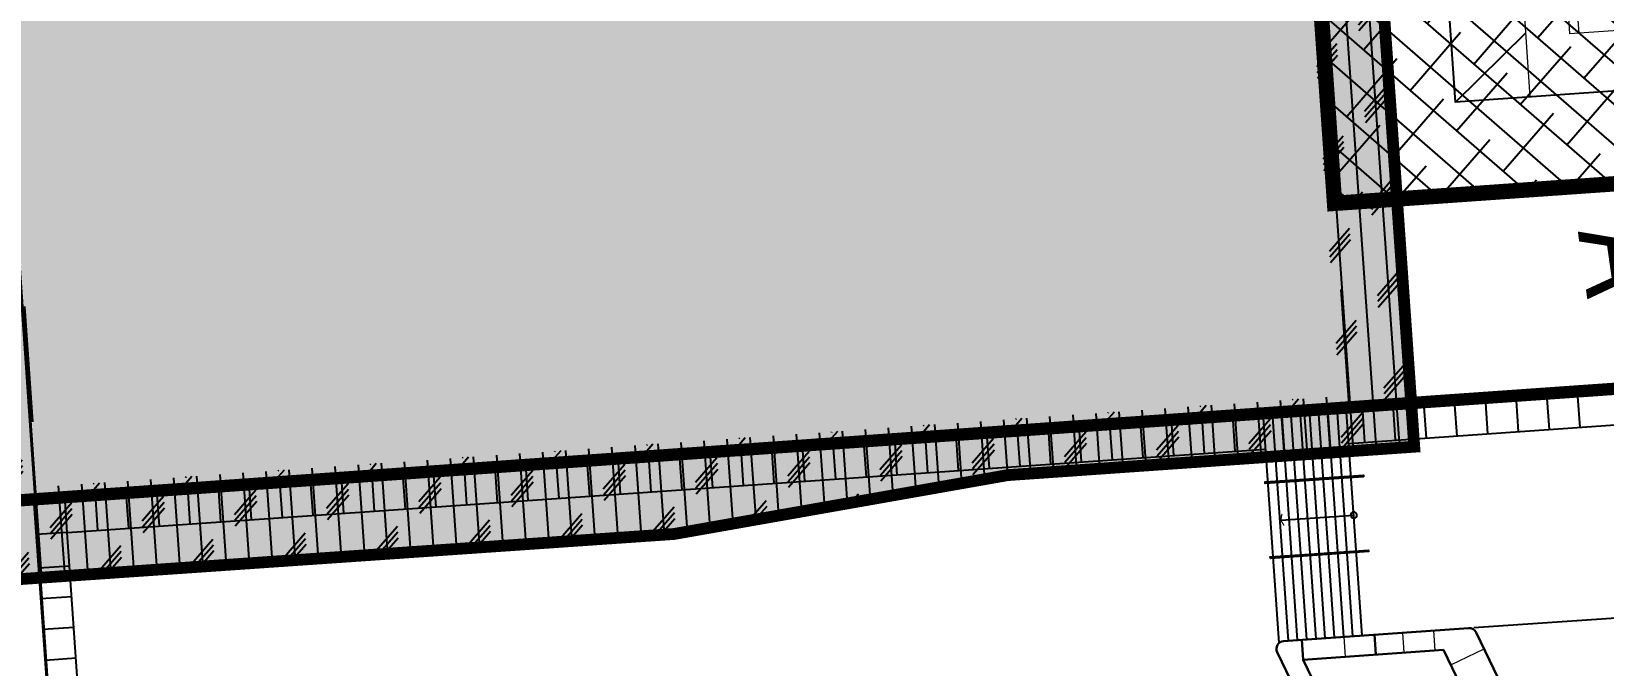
# Model space of a CAD drawing. Header units: millimetres. Extents: x 50357 to 985146, y 723188 to 1803594.
# Drawn here: x 832048.3 to 832099.3, y 820092.8 to 820113.4 of the extents above; entities that cross this region are included whole.
import ezdxf

# ---------------------------------------------------------------- set-up
doc = ezdxf.new("R2010")
doc.units = ezdxf.units.MM
doc.header["$LTSCALE"] = 3
doc.header["$MEASUREMENT"] = 0
for name, pattern in [('Dash 1_100', [2.25, 1.25, -1]), ('DASHED', [19.05, 12.7, -6.35]), ('DIVIDE', [1.25, 0.5, -0.25, 0, -0.25, 0, -0.25])]:
    doc.linetypes.add(name, pattern=pattern)
for name, color, linetype in [('-Section line', 7, 'Continuous'), ('_ANCILIARY', 40, 'Continuous'), ('_ANCILIARY HATCH', 252, 'Continuous'), ('_DEV LINE', 96, 'DIVIDE'), ('_PARCEL BOUNDARY', 10, 'DASHED'), ('_SUBLEASE', 241, 'Continuous'), ('LWK-GA_HANDRAIL', 8, 'Continuous'), ('LWK-MA_PAVING BANDING', 8, 'Continuous'), ('LWK-MA_Stone around ASA', 8, 'Continuous'), ('LWK-STEPS', 8, 'Continuous'), ('LWK-STEPS ARROW', 8, 'Continuous'), ('UAJ-00XREF', 7, 'Continuous'), ('UAJ-90.5LAND', 8, 'Continuous')]:
    doc.layers.add(name, color=color, linetype=linetype)
for name, color, linetype, lineweight in [('Hatch (HOR not under LTC submission)', 252, 'Continuous', 35), ('LWK-GA_PLANTER WALL TILES', 8, 'Continuous', 9), ('LWK-GA_PLANTERWALL', 8, 'Continuous', 30)]:
    doc.layers.add(name, color=color, linetype=linetype, lineweight=lineweight)
doc.layers.add('S-BEAM', color=7, linetype='Continuous', lineweight=13, true_color=0x6e6e6e)
doc.styles.add('Style-Arial', font='arial.ttf', dxfattribs={"width": 0.8, "height": 5})

# ---------------------------------------------------------------- blocks, each defined once
blk = doc.blocks.new('3A35X-MAGP-P-00-0$0$02_UNS-dotopen')
at = {"layer": 'LWK-STEPS ARROW', "lineweight": -2}
blk.add_lwpolyline([(-0.5, 0, 1), (0.5, 0, 1)], format="xyb", close=True, dxfattribs=at)
blk = doc.blocks.new('DGSG')
at = {"layer": 'S-BEAM'}
for p, q in [((70300, 1692), (57180, 1692)), ((59134, -43), (59134, 257)), ((59134, 257), (59834, 257)), ((59134, -1783), (59134, -43)), ((59134, -43), (59834, -43))]:
    blk.add_line(p, q, dxfattribs=at)
blk = doc.blocks.new('3A35X-MAGP-P-LD-00-0')
at = {"layer": 'LWK-GA_HANDRAIL', "ltscale": 0.5}
for points, elevation in [([(834543459, 818103796), (834540267, 818103572), (834540263, 818103626), (834543455, 818103850)], -501), ([(834543630, 818101364), (834540437, 818101140), (834540433, 818101193), (834543626, 818101417)], 0)]:
    blk.add_lwpolyline(points, close=True, dxfattribs=dict(at, elevation=elevation))
at = {"layer": 'LWK-GA_PLANTER WALL TILES', "elevation": 0}
for points in [[(834542820, 818098599), (834542866, 818097951)], [(834544730, 818098735), (834544776, 818098087)], [(834545728, 818098806), (834545774, 818098158)], [(834546292, 818097693), (834547373, 818098214)]]:
    blk.add_lwpolyline(points, dxfattribs=at)
at = {"layer": 'LWK-GA_PLANTERWALL', "elevation": 0}
blk.add_lwpolyline([(834540867, 818098459), (834546872, 818098886, -0.307248), (834547115, 818098745), (834555343, 818081687, -0.530603), (834555135, 818081329), (834549135, 818080915, -0.306513), (834548893, 818081055), (834540659, 818098101, -0.530121)], format="xyb", close=True, dxfattribs=at)
at = {"layer": 'LWK-GA_PLANTERWALL', "ltscale": 0.5, "elevation": 0}
for points in [[(834540867, 818098459), (834546872, 818098886)], [(834543817, 818098670), (834543863, 818098022)], [(834547115, 818098745), (834554992, 818082414)]]:
    blk.add_lwpolyline(points, dxfattribs=at)
at = {"layer": 'LWK-GA_PLANTERWALL', "elevation": 1}
blk.add_lwpolyline([(834541459, 818098503), (834541505, 818097855)], dxfattribs=at)
at = {"layer": 'LWK-GA_PLANTERWALL', "elevation": 0}
blk.add_lwpolyline([(834541501, 818097852), (834546057, 818098176), (834553909, 818081896), (834549361, 818081582)], close=True, dxfattribs=at)
at = {"layer": 'LWK-MA_PAVING BANDING', "ltscale": 0.5}
blk.add_line((834540728, 818098405, 0), (834540207, 818105856, 0), dxfattribs=at)
at = {"layer": 'LWK-MA_Stone around ASA', "ltscale": 0.5}
for p, q in [((834542911, 818105876, 0), (834621361, 818111359, 0)), ((834542981, 818104879, 0), (834620432, 818110292, 0)), ((834546497, 818105124, 0), (834546427, 818106123, 0)), ((834547494, 818105194, 0), (834547424, 818106192, 0)), ((834548492, 818105264, 0), (834548422, 818106262, 0)), ((834549490, 818105334, 0), (834549419, 818106332, 0)), ((834550487, 818105403, 0), (834550417, 818106402, 0)), ((834500324, 818102900, 0), (834540219, 818105688, 0)), ((834538302, 818104552, 0), (834538232, 818105550, 0)), ((834539299, 818104621, 0), (834539229, 818105620, 0)), ((834543504, 818104915, 0), (834543434, 818105913, 0)), ((834544502, 818104985, 0), (834544432, 818105983, 0)), ((834545499, 818105055, 0), (834545429, 818106053, 0)), ((834531319, 818104064, 0), (834531249, 818105062, 0)), ((834532316, 818104133, 0), (834532246, 818105132, 0)), ((834533314, 818104203, 0), (834533244, 818105201, 0)), ((834534311, 818104273, 0), (834534241, 818105271, 0)), ((834535309, 818104343, 0), (834535239, 818105341, 0)), ((834536307, 818104412, 0), (834536237, 818105410, 0)), ((834537304, 818104482, 0), (834537234, 818105480, 0)), ((834501396, 818101972, 0), (834540289, 818104691, 0)), ((834524336, 818103576, 0), (834524266, 818104574, 0)), ((834525333, 818103645, 0), (834525263, 818104644, 0)), ((834526331, 818103715, 0), (834526261, 818104713, 0)), ((834527329, 818103785, 0), (834527258, 818104783, 0)), ((834528326, 818103854, 0), (834528256, 818104853, 0)), ((834529324, 818103924, 0), (834529254, 818104922, 0)), ((834530321, 818103994, 0), (834530251, 818104992, 0)), ((834517353, 818103088, 0), (834517283, 818104086, 0)), ((834518350, 818103157, 0), (834518280, 818104156, 0)), ((834519348, 818103227, 0), (834519278, 818104225, 0)), ((834520346, 818103297, 0), (834520275, 818104295, 0)), ((834521343, 818103366, 0), (834521273, 818104365, 0)), ((834522341, 818103436, 0), (834522271, 818104434, 0)), ((834523338, 818103506, 0), (834523268, 818104504, 0)), ((834509372, 818102530, 0), (834509302, 818103528, 0)), ((834510370, 818102600, 0), (834510300, 818103598, 0)), ((834511367, 818102669, 0), (834511297, 818103668, 0)), ((834512365, 818102739, 0), (834512295, 818103737, 0)), ((834513363, 818102809, 0), (834513292, 818103807, 0)), ((834514360, 818102878, 0), (834514290, 818103877, 0)), ((834515358, 818102948, 0), (834515288, 818103946, 0)), ((834516355, 818103018, 0), (834516285, 818104016, 0)), ((834502389, 818102042, 0), (834502319, 818103040, 0)), ((834503387, 818102112, 0), (834503317, 818103110, 0)), ((834504384, 818102181, 0), (834504314, 818103180, 0)), ((834505382, 818102251, 0), (834505312, 818103249, 0)), ((834506380, 818102321, 0), (834506310, 818103319, 0)), ((834507377, 818102390, 0), (834507307, 818103389, 0)), ((834508375, 818102460, 0), (834508305, 818103458, 0)), ((834503975, 818050933, 0), (834500324, 818102900, 0)), ((834501392, 818101972, 0), (834501322, 818102970, 0)), ((834501763, 818096688, 0), (834501392, 818101972, 0))]:
    blk.add_line(p, q, dxfattribs=at)
at = {"layer": 'LWK-MA_Stone around ASA', "ltscale": 0.5, "elevation": 0}
for points in [[(834501395, 818101972), (834500394, 818101902)], [(834501469, 818100880), (834500471, 818100810)], [(834501539, 818099883), (834500541, 818099813)], [(834501609, 818098885), (834500611, 818098815)], [(834501679, 818097888), (834500681, 818097818)]]:
    blk.add_lwpolyline(points, dxfattribs=at)
at = {"layer": 'LWK-STEPS', "ltscale": 0.5}
for p, q in [((834541025, 818098470, 0), (834540506, 818105877, 0)), ((834541324, 818098491, 0), (834540806, 818105898, 0)), ((834541623, 818098512, 0), (834541105, 818105918, 0)), ((834541922, 818098534, 0), (834541404, 818105939, 0)), ((834542222, 818098555, 0), (834541703, 818105960, 0)), ((834542521, 818098576, 0), (834542003, 818105981, 0)), ((834542820, 818098598, 0), (834542302, 818106002, 0)), ((834543119, 818098619, 0), (834542601, 818106023, 0)), ((834543419, 818098640), (834542900, 818106044))]:
    blk.add_line(p, q, dxfattribs=at)
at = {"layer": 'LWK-STEPS', "ltscale": 0.5, "elevation": 0}
for points in [[(834487013, 818131033), (834495241, 818131613), (834495192, 818132308), (834495222, 818132310), (834495192, 818132715), (834498250, 818132929), (834503984, 818050798)], [(834548712, 818118193), (834546444, 818115955)]]:
    blk.add_lwpolyline(points, dxfattribs=at)
at = {"layer": 'LWK-STEPS', "ltscale": 0.5}
blk.add_lwpolyline([(834545522, 818129042), (834559882, 818130051), (834560797, 818116963), (834546444, 818115955), (834545522, 818129042)], dxfattribs=at)
at = {"layer": 'LWK-STEPS ARROW', "ltscale": 0.5, "const_width": 40, "elevation": 0}
blk.add_lwpolyline([(834540815, 818102589), (834540773, 818102386), (834540883, 818102210)], dxfattribs=at)
at = {"layer": 'LWK-STEPS ARROW', "ltscale": 0.5}
blk.add_lwpolyline([(834540773, 818102386), (834543145, 818102552)], dxfattribs=at)
at = {"layer": 'UAJ-90.5LAND', "elevation": 0}
blk.add_lwpolyline([(834576483, 818100909), (834547043, 818098888)], dxfattribs=at)
at = {"rotation": 93.99390107362781}
blk.add_blockref('DGSG', (834554526, 818059201, 0), dxfattribs=at)
at = {"layer": 'LWK-STEPS ARROW', "xscale": 199.9999999999998, "yscale": 199.9999999999998, "zscale": 199.9999999999998, "rotation": 273.9989084199175}
blk.add_blockref('3A35X-MAGP-P-00-0$0$02_UNS-dotopen', (834543145, 818102552, 0), dxfattribs=at)
blk = doc.blocks.new('PARCEL BOUNDARY')
at = {"layer": '_PARCEL BOUNDARY', "ltscale": 0.2, "const_width": 400}
blk.add_lwpolyline([(834495714, 817487766), (834575555, 817493351), (834577227, 817469409), (834611000, 817471769)], dxfattribs=at)

msp = doc.modelspace()

# ---------------------------------------------------------------- hatches: boundary and pattern name
h = msp.add_hatch()
h.set_pattern_fill('ANSI38', color=256, scale=8)
h.set_pattern_definition([(318.99891, (834525.5252, 818208.8837), (0.6560734, 0.75469708), []), (48.99891, (834525.5252, 818208.8837), (0.55744973, 2.16546757), [2.5, -1.5])])
h.paths.add_polyline_path([(832095.846, 820132.3645), (832088.935, 820131.8814), (832090.6186, 820107.7967), (832113.2794, 820109.3808), (832111.5958, 820133.4656), (832107.4842, 820133.1781), (832107.4782, 820133.1231), (832101.8605, 820132.6508), (832102.0012, 820131.7101), (832098.7026, 820131.586), (832098.5358, 820132.4666)])
at = {"layer": '_ANCILIARY'}
h = msp.add_hatch(color=256, dxfattribs=at)
h.dxf.hatch_style = 1
edge = h.paths.add_edge_path()
edge.add_line((832091.1053, 820101.2559), (832088.5938, 820137.1914))
edge.add_line((832088.5938, 820137.1914), (832089.3296, 820137.244))
edge.add_line((832089.3296, 820137.244), (832091.4536, 820124.9432))
edge.add_line((832091.4536, 820124.9432), (832093.2037, 820099.899))
edge.add_line((832093.2037, 820099.899), (832079.9625, 820098.9733))
edge.add_line((832079.9625, 820098.9733), (832069.1873, 820097.0673))
edge.add_line((832069.1873, 820097.0673), (832044.1183, 820095.3147))
edge.add_line((832044.1183, 820095.3147), (832041.8618, 820127.593))
edge.add_line((832041.8618, 820127.593), (832043.2583, 820127.692))
edge.add_line((832043.2583, 820127.692), (832040.495, 820167.2188))
edge.add_line((832040.495, 820167.2188), (832042.8391, 820170.5312))
edge.add_arc((832106.7794, 820262.9725), 112.4, 235.32894, 253.550773)
edge.add_line((832074.9516, 820155.1729), (832074.0291, 820150.9841))
edge.add_arc((832114.2434, 820276.6744), 131.9668, 237.765991, 252.258048, ccw=False)
edge.add_line((832043.8552, 820165.0468), (832048.5172, 820098.2787))
edge.add_line((832048.5172, 820098.2787), (832091.1053, 820101.2559))
at = {"layer": '_ANCILIARY HATCH'}
h = msp.add_hatch(dxfattribs=at)
h.set_pattern_fill('CORK', color=0, scale=6, angle=180)
h.set_pattern_definition([(93.998909, (834525.52516, 818208.8837), (-0.74817403, -0.0523031), []), (228.99891, (834525.873, 818209.284), (1.6009543, -1.3917419), [1.0606602, -1.0606602]), (228.99891, (834525.86, 818209.471), (1.6009543, -1.3917419), [1.0606602, -1.0606602]), (228.99891, (834525.847, 818209.658), (1.6009543, -1.3917419), [1.0606602, -1.0606602])])
edge = h.paths.add_edge_path()
edge.add_line((832090.7849, 820101.5342), (832088.2938, 820137.1793))
edge.add_line((832088.2938, 820137.1793), (832088.3846, 820137.1776))
edge.add_line((832088.3846, 820137.1776), (832088.4643, 820137.1982))
edge.add_line((832088.4643, 820137.1982), (832089.42, 820137.2353))
edge.add_line((832089.42, 820137.2353), (832091.453, 820124.9428))
edge.add_line((832091.453, 820124.9428), (832093.2031, 820099.8986))
edge.add_line((832093.2031, 820099.8986), (832079.9619, 820098.973))
edge.add_line((832079.9619, 820098.973), (832069.1867, 820097.0669))
edge.add_line((832069.1867, 820097.0669), (832044.1177, 820095.3144))
edge.add_line((832044.1177, 820095.3144), (832041.8612, 820127.5927))
edge.add_line((832041.8612, 820127.5927), (832043.2577, 820127.6916))
edge.add_line((832043.2577, 820127.6916), (832040.4945, 820167.2185))
edge.add_line((832040.4945, 820167.2185), (832042.8385, 820170.5308))
edge.add_arc((832106.7788, 820262.9721), 112.4, 235.32894, 253.550773)
edge.add_line((832074.951, 820155.1725), (832074.0531, 820151.0931))
edge.add_arc((832110.9995, 820270.7046), 125.1876, 237.56452, 252.834786, ccw=False)
edge.add_line((832043.8552, 820165.0468), (832048.6509, 820098.5887))
edge.add_line((832048.6509, 820098.5887), (832090.7849, 820101.5342))
at = {"layer": '_SUBLEASE'}
h = msp.add_hatch(color=256, dxfattribs=at)
h.dxf.hatch_style = 1
edge = h.paths.add_edge_path()
edge.add_line((832081.6565, 820138.0001), (832080.7293, 820137.9309))
edge.add_line((832080.7293, 820137.9309), (832072.2072, 820139.8012))
edge.add_line((832072.2072, 820139.8012), (832074.6677, 820150.9605))
edge.add_arc((832109.7977, 820268.5508), 122.7256, 237.498509, 253.366513, ccw=False)
edge.add_line((832043.8546, 820165.0467), (832046.2499, 820130.7832))
edge.add_line((832046.2499, 820130.7832), (832058.0231, 820131.6062))
edge.add_line((832058.0231, 820131.6062), (832058.4464, 820125.5509))
edge.add_line((832058.4464, 820125.5509), (832046.6748, 820124.728))
edge.add_line((832046.6748, 820124.728), (832048.521, 820098.2897))
edge.add_line((832048.521, 820098.2897), (832091.1019, 820101.2449))
edge.add_line((832091.1019, 820101.2449), (832089.7213, 820120.989))
edge.add_line((832089.7213, 820120.989), (832085.546, 820120.697))
edge.add_line((832085.546, 820120.697), (832085.4253, 820122.4228))
edge.add_line((832085.4253, 820122.4228), (832083.2905, 820122.2735))
edge.add_line((832083.2905, 820122.2735), (832082.9084, 820127.7402))
edge.add_line((832082.9084, 820127.7402), (832089.2206, 820128.1816))
edge.add_line((832089.2206, 820128.1816), (832088.4795, 820138.5086))
edge.add_line((832088.4795, 820138.5086), (832087.4992, 820138.4366))
edge.add_line((832087.4992, 820138.4366), (832081.6565, 820138.0001))
h.dxf.unprotected_set("ltscale", 0)

# ---------------------------------------------------------------- linework, layer by layer
at = {"linetype": 'DASHED', "ltscale": 3, "const_width": 0.5}
msp.add_lwpolyline([(832108.6305, 820154.8126), (832097.0484, 820156.6081), (832093.0727, 820157.4148), (832087.0644, 820158.6143), (832090.6186, 820107.7967)], dxfattribs=at)
msp.add_lwpolyline([(832088.5616, 820137.223), (832090.6186, 820107.7967), (832113.2794, 820109.3808), (832110.133, 820154.3908), (832108.6305, 820154.8126, -0.0029505), (832097.0484, 820156.6081), (832087.0644, 820158.6143)], format="xyb", dxfattribs=at)
at = {"layer": '_DEV LINE', "ltscale": 2, "const_width": 0.3825, "flags": 128}
msp.add_lwpolyline([(832091.4302, 820125.2853), (832089.3287, 820137.2439), (832088.5555, 820137.1896), (832088.5061, 820138.3883), (832080.6369, 820137.7768), (832072.1284, 820139.6492), (832074.6457, 820151.088), (832074.0892, 820151.2573), (832074.9521, 820155.1729, -0.0796162), (832042.8614, 820170.516), (832040.6336, 820167.4139), (832043.4102, 820127.7427), (832041.8346, 820127.591), (832042.3789, 820119.8494), (832035.8017, 820119.389), (832037.0579, 820101.5837), (832043.6624, 820102.0443), (832044.1332, 820095.3372), (832069.1878, 820097.0672), (832080.0096, 820098.9766), (832093.2042, 820099.8986)], format="xyb", close=True, dxfattribs=at)
at = {"layer": 'Hatch (HOR not under LTC submission)', "linetype": 'Dash 1_100', "elevation": 0.0001}
msp.add_lwpolyline([(832091.1044, 820101.2558), (832088.5799, 820137.1913), (832089.3296, 820137.244), (832091.4541, 820124.9432), (832093.2041, 820099.899), (832079.963, 820098.9733), (832069.1878, 820097.0672), (832044.1188, 820095.3147), (832041.8623, 820127.593), (832043.2588, 820127.692), (832040.4955, 820167.2188), (832042.8395, 820170.5312, 0.0796757), (832074.9521, 820155.1729), (832074.0893, 820151.2573, -0.0717382), (832043.8552, 820165.0468), (832048.5228, 820098.279)], format="xyb", close=True, dxfattribs=at)

# ---------------------------------------------------------------- next in the draw order: block references
at = {"layer": 'UAJ-00XREF', "ltscale": 0.5, "xscale": 0.0009999999999999998, "yscale": 0.0009999999999999998, "zscale": 0.0009999999999999998, "rotation": 359.9752874263863}
msp.add_blockref('3A35X-MAGP-P-LD-00-0', (-2804.6854, 2355.157, -0.0001), dxfattribs=at)

# ---------------------------------------------------------------- next in the draw order: block references
at = {"xscale": 0.001, "yscale": 0.001, "zscale": 0.001, "rotation": 359.998908534026}
msp.add_blockref('PARCEL BOUNDARY', (-2467.289, 2626.0129, -0.0001), dxfattribs=at)

# ---------------------------------------------------------------- next in the draw order: texts
at = {"layer": '-Section line', "linetype": 'Continuous', "lineweight": 13, "insert": (832101.793, 820105.092), "char_height": 3, "width": 2.34967, "attachment_point": 3, "rotation": 277.99782, "style": 'Style-Arial'}
msp.add_mtext('A', dxfattribs=at)

doc.saveas('drawing.dxf')
